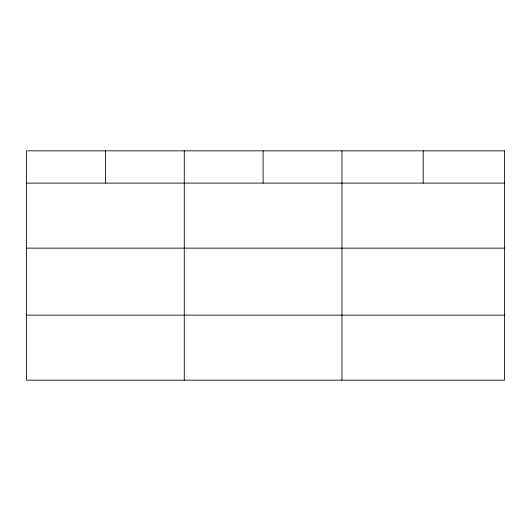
<?xml version="1.0" encoding="UTF-8"?>
<svg xmlns="http://www.w3.org/2000/svg" width="531" height="531" viewBox="0 0 531 531"><rect width="100%" height="100%" fill="white"/><g stroke="black" fill="none" stroke-linecap="round" stroke-linejoin="round"><path stroke-width="0.8" d="M26.55 183.109L504.45 183.109M26.55 248.136L504.45 248.136M26.55 315.135L504.45 315.135M423.207 150.837L423.207 183.109M341.964 150.837L341.964 380.163M263.11 150.837L263.11 183.109M184.257 150.837L184.257 380.163M105.403 150.837L105.403 183.109M504.45 150.837L26.55 150.837L26.55 380.163L504.45 380.163L504.45 150.837"/></g></svg>
